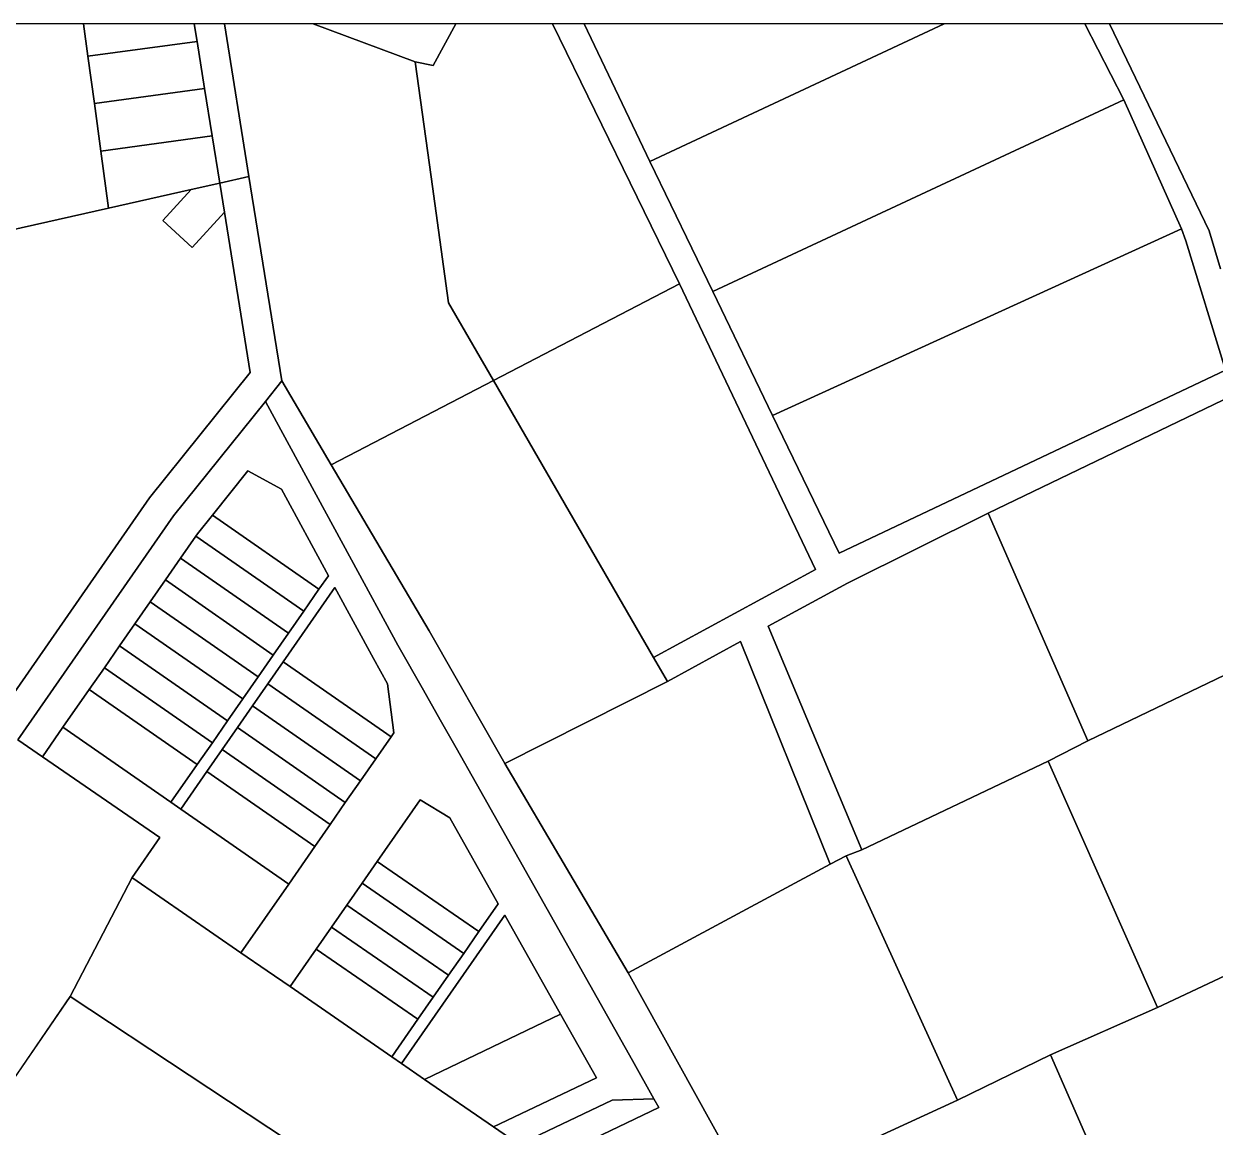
# Model space of a CAD drawing. Header units: inches. Extents: x 3562 to 70198, y -55726 to -1193.
# Drawn here: x 64082 to 67072, y -4591 to -1821 of the extents above; entities that cross this region are included whole.
import ezdxf

# ---------------------------------------------------------------- set-up
doc = ezdxf.new("R2010")
doc.units = ezdxf.units.IN
doc.header["$MEASUREMENT"] = 0
doc.layers.add('Locality Plan', color=7, linetype='Continuous')

# ---------------------------------------------------------------- blocks, each defined once
blk = doc.blocks.new('PD_912705')
at = {"layer": 'Locality Plan', "color": 7}
for p, q in [((64242.7, -1902.7), (64231.6, -1821.3)), ((64231.6, -1821.3), (64242.7, -1902.7)), ((64509.4, -1821.3), (64516.5, -1865.4)), ((64516.5, -1865.4), (64509.4, -1821.3)), ((64646.9, -2204.4), (64585.4, -1821.3)), ((64585.4, -1821.3), (64646.9, -2204.4)), ((64808.2, -1821.3), (65063.9, -1916.4)), ((65063.9, -1916.4), (64808.2, -1821.3)), ((65109.1, -1925.8), (65166.3, -1821.3)), ((65166.3, -1821.3), (65109.1, -1925.8)), ((65727.8, -2473.7), (65408.9, -1821.3)), ((65408.9, -1821.3), (65727.8, -2473.7)), ((65488.1, -1821.3), (65653.1, -2166.6)), ((65653.1, -2166.6), (65488.1, -1821.3)), ((65653.1, -2166.6), (66391.6, -1821.3)), ((66391.6, -1821.3), (65653.1, -2166.6)), ((66744.9, -1821.3), (66842.9, -2012)), ((66842.9, -2012), (66744.9, -1821.3)), ((66807.1, -1821.3), (67057.1, -2340.6)), ((67057.1, -2340.6), (66807.1, -1821.3)), ((64242.7, -1902.7), (64516.5, -1865.4)), ((64516.5, -1865.4), (64242.7, -1902.7)), ((64516.5, -1865.4), (64535.5, -1983.9)), ((64535.5, -1983.9), (64516.5, -1865.4)), ((64258.9, -2021.6), (64242.7, -1902.7)), ((64242.7, -1902.7), (64258.9, -2021.6)), ((65103.9, -2205.6), (65063.9, -1916.4)), ((65063.9, -1916.4), (65109.1, -1925.8)), ((65063.9, -1916.4), (65103.9, -2205.6)), ((65109.1, -1925.8), (65063.9, -1916.4)), ((64258.9, -2021.6), (64535.5, -1983.9)), ((64535.5, -1983.9), (64258.9, -2021.6)), ((64535.5, -1983.9), (64554.6, -2102.4)), ((64554.6, -2102.4), (64535.5, -1983.9)), ((64275.1, -2140.5), (64258.9, -2021.6)), ((64258.9, -2021.6), (64275.1, -2140.5)), ((65810.9, -2492.8), (66842.9, -2012)), ((66842.9, -2012), (65810.9, -2492.8)), ((66842.9, -2012), (66987.7, -2335.9)), ((66987.7, -2335.9), (66842.9, -2012)), ((64554.6, -2102.4), (64275.1, -2140.5)), ((64275.1, -2140.5), (64554.6, -2102.4)), ((64573.6, -2220.9), (64554.6, -2102.4)), ((64554.6, -2102.4), (64573.6, -2220.9)), ((64275.1, -2140.5), (64294.6, -2283.7)), ((64294.6, -2283.7), (64275.1, -2140.5)), ((65810.9, -2492.8), (65653.1, -2166.6)), ((65653.1, -2166.6), (65810.9, -2492.8)), ((64646.9, -2204.4), (64573.6, -2220.9)), ((64573.6, -2220.9), (64646.9, -2204.4)), ((64729.3, -2717.3), (64646.9, -2204.4)), ((64646.9, -2204.4), (64729.3, -2717.3)), ((65147.7, -2521.9), (65103.9, -2205.6)), ((65103.9, -2205.6), (65147.7, -2521.9)), ((64501.4, -2237.1), (64294.6, -2283.7)), ((64294.6, -2283.7), (64501.4, -2237.1)), ((64430.3, -2314.7), (64501.4, -2237.1)), ((64501.4, -2237.1), (64430.3, -2314.7)), ((64573.6, -2220.9), (64501.4, -2237.1)), ((64501.4, -2237.1), (64573.6, -2220.9)), ((64573.6, -2220.9), (64585.3, -2294)), ((64585.3, -2294), (64573.6, -2220.9)), ((64294.6, -2283.7), (64004.7, -2349)), ((64004.7, -2349), (64294.6, -2283.7)), ((64585.3, -2294), (64504.3, -2382.5)), ((64504.3, -2382.5), (64585.3, -2294)), ((64650, -2696.4), (64585.3, -2294)), ((64585.3, -2294), (64650, -2696.4)), ((64504.3, -2382.5), (64430.3, -2314.7)), ((64430.3, -2314.7), (64504.3, -2382.5)), ((66987.7, -2335.9), (65961, -2804.4)), ((65961, -2804.4), (66987.7, -2335.9)), ((66998.1, -2365.8), (66987.7, -2335.9)), ((66987.7, -2335.9), (66998.1, -2365.8)), ((67057.1, -2340.6), (67085.2, -2436.5)), ((67085.2, -2436.5), (67057.1, -2340.6)), ((67097.9, -2690.3), (66998.1, -2365.8)), ((66998.1, -2365.8), (67097.9, -2690.3)), ((65260.3, -2716.6), (65727.8, -2473.7)), ((65727.8, -2473.7), (65260.3, -2716.6)), ((65727.8, -2473.7), (66068.6, -3191)), ((66068.6, -3191), (65727.8, -2473.7)), ((65961, -2804.4), (65810.9, -2492.8)), ((65810.9, -2492.8), (65961, -2804.4)), ((65260.3, -2716.6), (65147.7, -2521.9)), ((65147.7, -2521.9), (65260.3, -2716.6)), ((66128.1, -3150.1), (67097.9, -2690.3)), ((67097.9, -2690.3), (66128.1, -3150.1)), ((64397.5, -3011.2), (64650, -2696.4)), ((64650, -2696.4), (64397.5, -3011.2)), ((64688, -2768.9), (64729.3, -2717.3)), ((64729.3, -2717.3), (64688, -2768.9)), ((64853.5, -2927.9), (64729.3, -2717.3)), ((64729.3, -2717.3), (64853.5, -2927.9)), ((64853.5, -2927.9), (65260.3, -2716.6)), ((65260.3, -2716.6), (64853.5, -2927.9)), ((65260.3, -2716.6), (65662.2, -3411.6)), ((65662.2, -3411.6), (65260.3, -2716.6)), ((64457.6, -3056.2), (64688, -2768.9)), ((64688, -2768.9), (64457.6, -3056.2)), ((64688, -2768.9), (64726.8, -2840.3)), ((64726.8, -2840.3), (64688, -2768.9)), ((67113.9, -2755.3), (66502.2, -3049.6)), ((66502.2, -3049.6), (67113.9, -2755.3)), ((65961, -2804.4), (66128.1, -3150.1)), ((66128.1, -3150.1), (65961, -2804.4)), ((64726.8, -2840.3), (64904.1, -3166.5)), ((64904.1, -3166.5), (64726.8, -2840.3)), ((65099.4, -3344.9), (64853.5, -2927.9)), ((64853.5, -2927.9), (65099.4, -3344.9)), ((64554.9, -3054.7), (64643.9, -2943.7)), ((64643.9, -2943.7), (64554.9, -3054.7)), ((64643.9, -2943.7), (64728.3, -2989.6)), ((64728.3, -2989.6), (64643.9, -2943.7)), ((64728.3, -2989.6), (64846.2, -3206.6)), ((64846.2, -3206.6), (64728.3, -2989.6)), ((64000.7, -3582), (64397.5, -3011.2)), ((64397.5, -3011.2), (64000.7, -3582)), ((66149.2, -3225), (66502.2, -3049.6)), ((66502.2, -3049.6), (66149.2, -3225)), ((66502.2, -3049.6), (66752.3, -3620.8)), ((66752.3, -3620.8), (66502.2, -3049.6)), ((64066.9, -3618.2), (64457.6, -3056.2)), ((64457.6, -3056.2), (64066.9, -3618.2)), ((64517.7, -3101.1), (64554.9, -3054.7)), ((64554.9, -3054.7), (64517.7, -3101.1)), ((64554.9, -3054.7), (64822.5, -3240.7)), ((64822.5, -3240.7), (64554.9, -3054.7)), ((64475.1, -3162.3), (64513.4, -3107.3)), ((64513.4, -3107.3), (64475.1, -3162.3)), ((64513.4, -3107.3), (64517.7, -3101.1)), ((64517.7, -3101.1), (64513.4, -3107.3)), ((64513.4, -3107.3), (64784.3, -3295.7)), ((64784.3, -3295.7), (64513.4, -3107.3)), ((64436.9, -3217.3), (64475.1, -3162.3)), ((64475.1, -3162.3), (64436.9, -3217.3)), ((64475.1, -3162.3), (64746.1, -3350.7)), ((64746.1, -3350.7), (64475.1, -3162.3)), ((64904.1, -3166.5), (65020.4, -3380.5)), ((65020.4, -3380.5), (64904.1, -3166.5)), ((66068.6, -3191), (65662.2, -3411.6)), ((65662.2, -3411.6), (66068.6, -3191)), ((64398.6, -3272.4), (64436.9, -3217.3)), ((64436.9, -3217.3), (64398.6, -3272.4)), ((64436.9, -3217.3), (64707.8, -3405.7)), ((64707.8, -3405.7), (64436.9, -3217.3)), ((64846.2, -3206.6), (64822.5, -3240.7)), ((64822.5, -3240.7), (64846.2, -3206.6)), ((65950.4, -3333), (66149.2, -3225)), ((66149.2, -3225), (65950.4, -3333)), ((64732.5, -3422.8), (64862.2, -3236.1)), ((64862.2, -3236.1), (64732.5, -3422.8)), ((64822.5, -3240.7), (64784.3, -3295.7)), ((64784.3, -3295.7), (64822.5, -3240.7)), ((64862.2, -3236.1), (64959.2, -3414.4)), ((64959.2, -3414.4), (64862.2, -3236.1)), ((64360.4, -3327.4), (64398.6, -3272.4)), ((64398.6, -3272.4), (64360.4, -3327.4)), ((64398.6, -3272.4), (64669.6, -3460.7)), ((64669.6, -3460.7), (64398.6, -3272.4)), ((64784.3, -3295.7), (64746.1, -3350.7)), ((64746.1, -3350.7), (64784.3, -3295.7)), ((64322.1, -3382.4), (64360.4, -3327.4)), ((64360.4, -3327.4), (64322.1, -3382.4)), ((64360.4, -3327.4), (64631.3, -3515.7)), ((64631.3, -3515.7), (64360.4, -3327.4)), ((65289.4, -3678.2), (65099.4, -3344.9)), ((65099.4, -3344.9), (65289.4, -3678.2)), ((66185.4, -3894.4), (65950.4, -3333)), ((65950.4, -3333), (66185.4, -3894.4)), ((64746.1, -3350.7), (64707.8, -3405.7)), ((64707.8, -3405.7), (64746.1, -3350.7)), ((65880.9, -3372.1), (65697.1, -3471.9)), ((65697.1, -3471.9), (65880.9, -3372.1)), ((66105.8, -3930.6), (65880.9, -3372.1)), ((65880.9, -3372.1), (66105.8, -3930.6)), ((66752.3, -3620.8), (67289.4, -3362.8)), ((67289.4, -3362.8), (66752.3, -3620.8)), ((64283.9, -3437.4), (64322.1, -3382.4)), ((64322.1, -3382.4), (64283.9, -3437.4)), ((64322.1, -3382.4), (64593.1, -3570.7)), ((64593.1, -3570.7), (64322.1, -3382.4)), ((64707.8, -3405.7), (64669.6, -3460.7)), ((64669.6, -3460.7), (64707.8, -3405.7)), ((65020.4, -3380.5), (65084.8, -3494.2)), ((65084.8, -3494.2), (65020.4, -3380.5)), ((64245.7, -3492.4), (64283.9, -3437.4)), ((64283.9, -3437.4), (64245.7, -3492.4)), ((64283.9, -3437.4), (64554.9, -3625.7)), ((64554.9, -3625.7), (64283.9, -3437.4)), ((64694.3, -3477.8), (64732.5, -3422.8)), ((64732.5, -3422.8), (64694.3, -3477.8)), ((64732.5, -3422.8), (65003.5, -3611.1)), ((65003.5, -3611.1), (64732.5, -3422.8)), ((64959.2, -3414.4), (64994.9, -3477.6)), ((64994.9, -3477.6), (64959.2, -3414.4)), ((65662.2, -3411.6), (65697.1, -3471.9)), ((65697.1, -3471.9), (65662.2, -3411.6)), ((64669.6, -3460.7), (64631.3, -3515.7)), ((64631.3, -3515.7), (64669.6, -3460.7)), ((64180, -3586.8), (64245.7, -3492.4)), ((64245.7, -3492.4), (64180, -3586.8)), ((64245.7, -3492.4), (64516.6, -3680.8)), ((64516.6, -3680.8), (64245.7, -3492.4)), ((64656, -3532.8), (64694.3, -3477.8)), ((64694.3, -3477.8), (64656, -3532.8)), ((64694.3, -3477.8), (64965.2, -3666.1)), ((64965.2, -3666.1), (64694.3, -3477.8)), ((64994.9, -3477.6), (65010.7, -3600.7)), ((65010.7, -3600.7), (64994.9, -3477.6)), ((65084.8, -3494.2), (65126.8, -3568.4)), ((65126.8, -3568.4), (65084.8, -3494.2)), ((65697.1, -3471.9), (65289.4, -3678.2)), ((65289.4, -3678.2), (65697.1, -3471.9)), ((64631.3, -3515.7), (64593.1, -3570.7)), ((64593.1, -3570.7), (64631.3, -3515.7)), ((64617.8, -3587.8), (64656, -3532.8)), ((64656, -3532.8), (64617.8, -3587.8)), ((64656, -3532.8), (64927, -3721.2)), ((64927, -3721.2), (64656, -3532.8)), ((64128.6, -3660.8), (64180, -3586.8)), ((64180, -3586.8), (64128.6, -3660.8)), ((64451, -3775.2), (64180, -3586.8)), ((64180, -3586.8), (64451, -3775.2)), ((64593.1, -3570.7), (64554.9, -3625.7)), ((64554.9, -3625.7), (64593.1, -3570.7)), ((64579.5, -3642.8), (64617.8, -3587.8)), ((64617.8, -3587.8), (64579.5, -3642.8)), ((64617.8, -3587.8), (64888.7, -3776.2)), ((64888.7, -3776.2), (64617.8, -3587.8)), ((65126.8, -3568.4), (65166.8, -3638.9)), ((65166.8, -3638.9), (65126.8, -3568.4)), ((64066.9, -3618.2), (64128.6, -3660.8)), ((64128.6, -3660.8), (64066.9, -3618.2)), ((65003.5, -3611.1), (64965.2, -3666.1)), ((64965.2, -3666.1), (65003.5, -3611.1)), ((65010.7, -3600.7), (65003.5, -3611.1)), ((65003.5, -3611.1), (65010.7, -3600.7)), ((64554.9, -3625.7), (64516.6, -3680.8)), ((64516.6, -3680.8), (64554.9, -3625.7)), ((64541.3, -3697.8), (64579.5, -3642.8)), ((64579.5, -3642.8), (64541.3, -3697.8)), ((64579.5, -3642.8), (64850.5, -3831.2)), ((64850.5, -3831.2), (64579.5, -3642.8)), ((65166.8, -3638.9), (65218, -3729.4)), ((65218, -3729.4), (65166.8, -3638.9)), ((66752.3, -3620.8), (66652.9, -3672.3)), ((66652.9, -3672.3), (66752.3, -3620.8)), ((64128.6, -3660.8), (64423.2, -3863.8)), ((64423.2, -3863.8), (64128.6, -3660.8)), ((64965.2, -3666.1), (64927, -3721.2)), ((64927, -3721.2), (64965.2, -3666.1)), ((65599, -4203.3), (65289.4, -3678.2)), ((65289.4, -3678.2), (65599, -4203.3)), ((66185.4, -3894.4), (66652.9, -3672.3)), ((66652.9, -3672.3), (66185.4, -3894.4)), ((66652.9, -3672.3), (66927.4, -4290.5)), ((66927.4, -4290.5), (66652.9, -3672.3)), ((64516.6, -3680.8), (64451, -3775.2)), ((64451, -3775.2), (64516.6, -3680.8)), ((64475.7, -3792.2), (64541.3, -3697.8)), ((64541.3, -3697.8), (64475.7, -3792.2)), ((64812.3, -3886.2), (64541.3, -3697.8)), ((64541.3, -3697.8), (64812.3, -3886.2)), ((64927, -3721.2), (64888.7, -3776.2)), ((64888.7, -3776.2), (64927, -3721.2)), ((65218, -3729.4), (65609.3, -4423.3)), ((65609.3, -4423.3), (65218, -3729.4)), ((64451, -3775.2), (64475.7, -3792.2)), ((64475.7, -3792.2), (64451, -3775.2)), ((64746.6, -3980.6), (64475.7, -3792.2)), ((64475.7, -3792.2), (64746.6, -3980.6)), ((64888.7, -3776.2), (64850.5, -3831.2)), ((64850.5, -3831.2), (64888.7, -3776.2)), ((64968.9, -3923.6), (65076.3, -3769.1)), ((65076.3, -3769.1), (64968.9, -3923.6)), ((65076.3, -3769.1), (65150.9, -3814)), ((65150.9, -3814), (65076.3, -3769.1)), ((65150.9, -3814), (65272.6, -4029.8)), ((65272.6, -4029.8), (65150.9, -3814)), ((64850.5, -3831.2), (64812.3, -3886.2)), ((64812.3, -3886.2), (64850.5, -3831.2)), ((64423.2, -3863.8), (64353.7, -3964.5)), ((64353.7, -3964.5), (64423.2, -3863.8)), ((64812.3, -3886.2), (64746.6, -3980.6)), ((64746.6, -3980.6), (64812.3, -3886.2)), ((66105.8, -3930.6), (66145.6, -3910)), ((66145.6, -3910), (66105.8, -3930.6)), ((66145.6, -3910), (66185.4, -3894.4)), ((66185.4, -3894.4), (66145.6, -3910)), ((66145.6, -3910), (66425, -4523)), ((66425, -4523), (66145.6, -3910)), ((64930.6, -3978.6), (64968.9, -3923.6)), ((64968.9, -3923.6), (64930.6, -3978.6)), ((65224, -4099.6), (64968.9, -3923.6)), ((64968.9, -3923.6), (65224, -4099.6)), ((65599, -4203.3), (66105.8, -3930.6)), ((66105.8, -3930.6), (65599, -4203.3)), ((64197.6, -4262.5), (64353.7, -3964.5)), ((64353.7, -3964.5), (64197.6, -4262.5)), ((64353.7, -3964.5), (64355.2, -3965.5)), ((64355.2, -3965.5), (64353.7, -3964.5)), ((64355.2, -3965.5), (64626.8, -4152.9)), ((64626.8, -4152.9), (64355.2, -3965.5)), ((64746.6, -3980.6), (64626.8, -4152.9)), ((64626.8, -4152.9), (64746.6, -3980.6)), ((64892.4, -4033.6), (64930.6, -3978.6)), ((64930.6, -3978.6), (64892.4, -4033.6)), ((64930.6, -3978.6), (65185.8, -4154.6)), ((65185.8, -4154.6), (64930.6, -3978.6)), ((64854.2, -4088.6), (64892.4, -4033.6)), ((64892.4, -4033.6), (64854.2, -4088.6)), ((64892.4, -4033.6), (65147.5, -4209.6)), ((65147.5, -4209.6), (64892.4, -4033.6)), ((65272.6, -4029.8), (65224, -4099.6)), ((65224, -4099.6), (65272.6, -4029.8)), ((65030.1, -4431.1), (65288.9, -4058.8)), ((65288.9, -4058.8), (65030.1, -4431.1)), ((65288.9, -4058.8), (65429.2, -4307.5)), ((65429.2, -4307.5), (65288.9, -4058.8)), ((64815.9, -4143.7), (64854.2, -4088.6)), ((64854.2, -4088.6), (64815.9, -4143.7)), ((64854.2, -4088.6), (65109.3, -4264.6)), ((65109.3, -4264.6), (64854.2, -4088.6)), ((66927.4, -4290.5), (67365.1, -4083.9)), ((67365.1, -4083.9), (66927.4, -4290.5)), ((65224, -4099.6), (65185.8, -4154.6)), ((65185.8, -4154.6), (65224, -4099.6)), ((64626.8, -4152.9), (64692.4, -4198.1)), ((64692.4, -4198.1), (64626.8, -4152.9)), ((64750.3, -4238.1), (64815.9, -4143.7)), ((64815.9, -4143.7), (64750.3, -4238.1)), ((64815.9, -4143.7), (65071.1, -4319.7)), ((65071.1, -4319.7), (64815.9, -4143.7)), ((65185.8, -4154.6), (65147.5, -4209.6)), ((65147.5, -4209.6), (65185.8, -4154.6)), ((64692.4, -4198.1), (64750.3, -4238.1)), ((64750.3, -4238.1), (64692.4, -4198.1)), ((65147.5, -4209.6), (65109.3, -4264.6)), ((65109.3, -4264.6), (65147.5, -4209.6)), ((65907.6, -4760.7), (65599, -4203.3)), ((65599, -4203.3), (65907.6, -4760.7)), ((65005.5, -4414.1), (64750.3, -4238.1)), ((64750.3, -4238.1), (65005.5, -4414.1)), ((63972.1, -4591.6), (64197.6, -4262.5)), ((64197.6, -4262.5), (63972.1, -4591.6)), ((64197.6, -4262.5), (65068.4, -4837.4)), ((65068.4, -4837.4), (64197.6, -4262.5)), ((65109.3, -4264.6), (65071.1, -4319.7)), ((65071.1, -4319.7), (65109.3, -4264.6)), ((66658.7, -4409.5), (66927.4, -4290.5)), ((66927.4, -4290.5), (66658.7, -4409.5)), ((65071.1, -4319.7), (65005.5, -4414.1)), ((65005.5, -4414.1), (65071.1, -4319.7)), ((65087.8, -4470.9), (65429.2, -4307.5)), ((65429.2, -4307.5), (65087.8, -4470.9)), ((65429.2, -4307.5), (65518.9, -4466.6)), ((65518.9, -4466.6), (65429.2, -4307.5)), ((65005.5, -4414.1), (65030.1, -4431.1)), ((65030.1, -4431.1), (65005.5, -4414.1)), ((65609.3, -4423.3), (65663.5, -4519.5)), ((65663.5, -4519.5), (65609.3, -4423.3)), ((66425, -4523), (66658.7, -4409.5)), ((66658.7, -4409.5), (66425, -4523)), ((66658.7, -4409.5), (66876.3, -4903)), ((66876.3, -4903), (66658.7, -4409.5)), ((65087.8, -4470.9), (65030.1, -4431.1)), ((65030.1, -4431.1), (65087.8, -4470.9)), ((65260.6, -4590.1), (65087.8, -4470.9)), ((65087.8, -4470.9), (65260.6, -4590.1)), ((65518.9, -4466.6), (65260.6, -4590.1)), ((65260.6, -4590.1), (65518.9, -4466.6)), ((65325.3, -4634.7), (65558.4, -4523.3)), ((65558.4, -4523.3), (65325.3, -4634.7)), ((65675.8, -4541.3), (65388.9, -4678.6)), ((65388.9, -4678.6), (65675.8, -4541.3)), ((65558.4, -4523.3), (65663.5, -4519.5)), ((65663.5, -4519.5), (65558.4, -4523.3)), ((65663.5, -4519.5), (65675.8, -4541.3)), ((65675.8, -4541.3), (65663.5, -4519.5)), ((65907.6, -4760.7), (66425, -4523)), ((66425, -4523), (65907.6, -4760.7)), ((65260.6, -4590.1), (65325.3, -4634.7)), ((65325.3, -4634.7), (65260.6, -4590.1))]:
    blk.add_line(p, q, dxfattribs=at)

msp = doc.modelspace()

# ---------------------------------------------------------------- linework, layer by layer
at = {"layer": 'Locality Plan', "color": 7}
msp.add_line((70197.6, -1821.3), (56197.6, -1821.3), dxfattribs=at)

# ---------------------------------------------------------------- block references
at = {"layer": 'Locality Plan'}
msp.add_blockref('PD_912705', (0, 0), dxfattribs=at)

doc.saveas('drawing.dxf')
